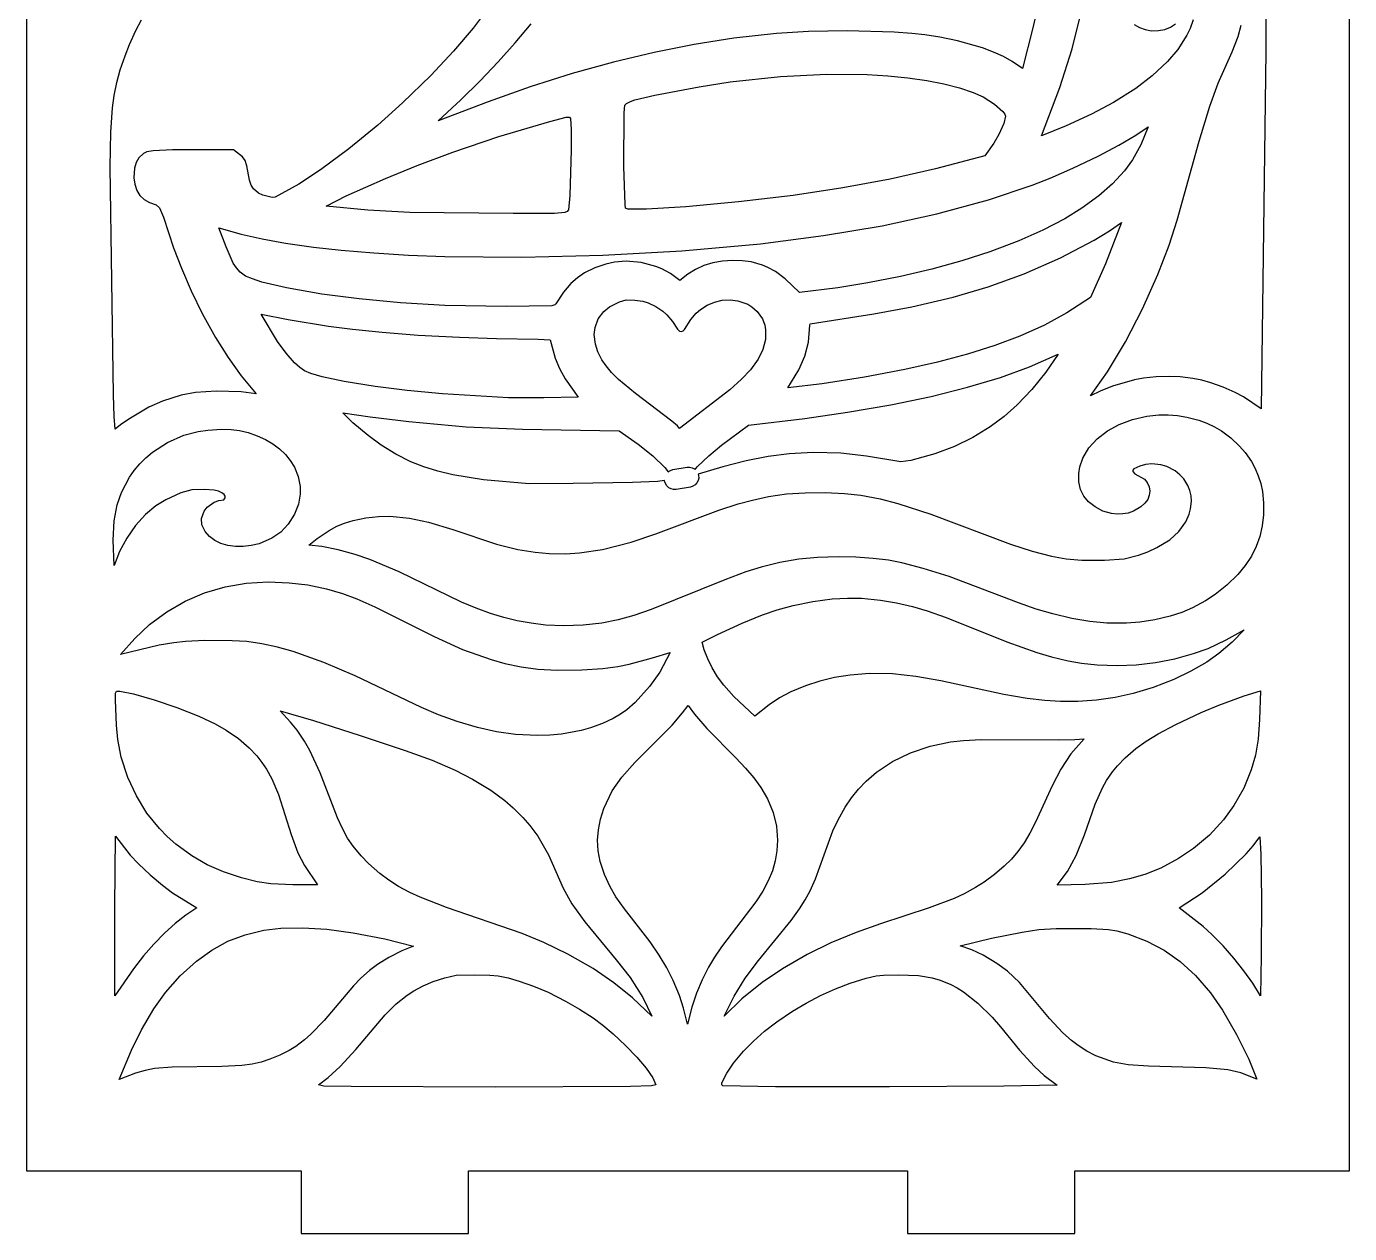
# Model space of a CAD drawing. Header units: millimetres. Extents: x 10 to 410, y 18 to 283.
# Drawn here: x 148 to 211.3, y 157 to 214.7 of the extents above; entities that cross this region are included whole.
import ezdxf

# ---------------------------------------------------------------- set-up
doc = ezdxf.new("R2010")
doc.units = ezdxf.units.MM
doc.layers.add('CUT', color=1, linetype='Continuous')

msp = doc.modelspace()

# ---------------------------------------------------------------- linework, layer by layer
at = {"layer": 'CUT'}
for points in [[(161.134, 160), (161.134, 157), (169.134, 157), (169.134, 160), (190.134, 160), (190.134, 157), (198.134, 157), (198.134, 160), (211.2679, 160), (211.2679, 280), (198.134, 280), (198.134, 283), (190.134, 283), (190.134, 280), (169.134, 280), (169.134, 283), (161.134, 283), (161.134, 280), (148, 280), (148, 160)], [(177.0898, 211.2036), (178.0512, 211.4272), (180.164, 211.8336), (181.6542, 212.0633), (184.0588, 212.3297), (186.2669, 212.4368), (188.1943, 212.4202), (189.1971, 212.3594), (190.1518, 212.2639), (191.0478, 212.1347), (191.8738, 211.9735), (192.619, 211.7817), (193.2721, 211.5612), (193.7553, 211.343), (194.2925, 211.0026), (194.6836, 210.6549), (194.787, 210.5142), (194.8156, 210.4289), (194.7318, 210.0675), (194.499, 209.5468), (194.257, 209.134), (193.8356, 208.5267), (191.4759, 207.9073), (189.3053, 207.4186), (187.0424, 206.9986), (184.6568, 206.6371), (182.0447, 206.3271), (179.526, 206.0834), (177.6423, 205.9725), (176.7495, 205.9868), (176.646, 206.0306), (176.6253, 206.1983), (176.5671, 208.0131), (176.5824, 210.5925), (176.6105, 210.9442), (176.693, 211.0358), (176.8769, 211.1326)], [(170.59, 209.4496), (173.0232, 210.1745), (173.8126, 210.3698), (173.9596, 210.3716), (174.013, 210.3089), (174.0482, 209.7933), (174.0529, 208.8162), (173.9849, 206.6384), (173.9164, 205.9549), (173.8508, 205.874), (173.7389, 205.815), (173.2536, 205.7794), (171.2701, 205.7664), (166.3294, 205.8167), (164.3319, 205.9245), (162.3302, 206.1167), (163.2956, 206.6098), (165.1664, 207.4459), (166.6788, 208.0661), (168.3839, 208.7061)], [(163.0555, 204.0196), (164.6138, 203.8875), (166.2672, 203.7872), (168.0045, 203.7192), (171.6826, 203.6805), (175.5535, 203.7741), (179.3421, 203.9892), (183.1033, 204.3286), (186.1113, 204.714), (188.914, 205.1898), (191.5345, 205.7608), (193.9965, 206.4315), (196.0872, 207.1228), (196.9555, 207.4649), (198.0301, 207.9345), (199.2505, 208.5203), (200.2285, 209.0353), (201.0459, 209.5153), (201.6419, 209.9197), (201.2856, 209.0562), (200.8941, 208.344), (200.5076, 207.8094), (199.9363, 207.1863), (199.2857, 206.6099), (198.4733, 206.0227), (197.6468, 205.5206), (196.608, 204.9811), (195.4615, 204.4717), (194.0718, 203.9451), (192.7262, 203.51), (191.2993, 203.1147), (189.7996, 202.7624), (188.2356, 202.4561), (186.7981, 202.2249), (184.9724, 201.9875), (184.2863, 202.6446), (183.8164, 202.9959), (183.4543, 203.1962), (183.2005, 203.3036), (182.6593, 203.4546), (182.2303, 203.5121), (181.7635, 203.5262), (181.2796, 203.4959), (180.819, 203.4146), (180.3908, 203.2839), (179.9889, 203.1019), (179.6201, 202.8702), (179.248, 202.5752), (178.8027, 202.8984), (178.3811, 203.1227), (178.0994, 203.2401), (177.3981, 203.4277), (176.6804, 203.4846), (176.12, 203.4396), (175.7042, 203.3542), (175.1772, 203.1759), (174.6887, 202.9283), (174.3457, 202.6936), (174.0361, 202.4239), (173.6802, 202.0122), (173.3212, 201.4545), (173.2634, 201.403), (173.1221, 201.3495), (170.9487, 201.3213), (168.0116, 201.3765), (165.8831, 201.5067), (163.9111, 201.6916), (162.1166, 201.9211), (160.434, 202.2109), (159.2494, 202.4952), (158.8054, 202.64), (158.4749, 202.7829), (158.2189, 202.9643), (158.0375, 203.1718), (157.8923, 203.3921), (157.5473, 204.1818), (157.2047, 205.0787), (158.2723, 204.79), (159.2778, 204.5607), (160.3877, 204.3591), (161.7312, 204.1671)], [(185.4787, 200.49), (188.5228, 200.9701), (190.3434, 201.3146), (192.3111, 201.7786), (193.9928, 202.2729), (195.7131, 202.8921), (197.445, 203.6455), (199.0519, 204.4902), (199.7835, 204.9362), (200.3568, 205.3363), (199.604, 203.3578), (198.8794, 201.7611), (197.751, 201.0223), (196.6863, 200.4381), (195.4959, 199.9016), (194.3076, 199.4565), (193, 199.0445), (191.5652, 198.6632), (189.9947, 198.3098), (188.0812, 197.9466), (186.0516, 197.6299), (184.4078, 197.4294), (184.9345, 198.2972), (185.2225, 198.9564), (185.3943, 199.6148), (185.4519, 200.4374)], [(175.607, 201.084), (175.8788, 201.3083), (176.3561, 201.5506), (176.6821, 201.639), (177.0885, 201.6347), (177.4821, 201.5725), (177.7342, 201.495), (178.0929, 201.3276), (178.4228, 201.1022), (178.6237, 200.9215), (178.8915, 200.6083), (179.1366, 200.2393), (179.2271, 200.1512), (179.3139, 200.1225), (179.4018, 200.1578), (179.4659, 200.2247), (179.7748, 200.7089), (180.0313, 201.0068), (180.2274, 201.1766), (180.5521, 201.3856), (180.9041, 201.5361), (181.2731, 201.6245), (181.6488, 201.6473), (182.0211, 201.6013), (182.4909, 201.4298), (182.6924, 201.3071), (182.9449, 201.0866), (183.1885, 200.7338), (183.3004, 200.4316), (183.3407, 200.2152), (183.3354, 199.7526), (183.2111, 199.2624), (182.9874, 198.8015), (182.624, 198.2971), (182.1979, 197.8497), (181.6269, 197.3471), (179.2353, 195.4873), (179.1267, 195.6209), (178.8533, 195.8486), (177.1159, 197.1585), (176.3141, 197.8353), (175.9816, 198.1716), (175.715, 198.4939), (175.5193, 198.7807), (175.327, 199.1546), (175.2066, 199.5225), (175.1537, 199.9935), (175.192, 200.3254), (175.3432, 200.7306)], [(166.7328, 199.9607), (168.702, 199.8523), (170.483, 199.7926), (172.4727, 199.7677), (173.0382, 199.7347), (173.2787, 198.8619), (173.4839, 198.3684), (173.766, 197.8694), (174.3781, 196.9954), (172.7435, 196.9598), (171.0462, 196.9636), (167.8957, 197.1543), (166.21, 197.3085), (164.6715, 197.4953), (163.1956, 197.7323), (162.1325, 197.9637), (161.5906, 198.1231), (161.2966, 198.2447), (161.0658, 198.4016), (160.8103, 198.6378), (160.4127, 199.0989), (160.0058, 199.6453), (159.2274, 200.9659), (160.5077, 200.7111), (162.4503, 200.3913), (163.5856, 200.2377), (165.0064, 200.0936)], [(185.2237, 195.977), (187.2636, 196.2693), (189.3411, 196.6278), (191.2582, 197.0262), (193.007, 197.4626), (194.5803, 197.9355), (195.9712, 198.4435), (197.3271, 199.05), (196.7412, 198.1887), (196.0805, 197.3644), (195.381, 196.63), (194.7475, 196.0695), (194.0798, 195.5707), (193.2543, 195.0639), (192.3742, 194.6351), (191.4352, 194.2814), (190.2886, 193.9621), (189.8044, 193.8915), (188.164, 194.1662), (186.9355, 194.3044), (185.6234, 194.3479), (184.4781, 194.2851), (183.4639, 194.1504), (182.4131, 193.9404), (181.3041, 193.6545), (180.1228, 193.3022), (180.1402, 193.2452), (180.1445, 193.12), (180.1162, 192.9979), (180.0574, 192.8873), (179.9719, 192.7957), (179.8656, 192.7293), (179.7457, 192.6927), (179.0692, 192.5798), (178.944, 192.5755), (178.8219, 192.6038), (178.7113, 192.6626), (178.6197, 192.7481), (178.5533, 192.8544), (178.5167, 192.9743), (178.5158, 193.0007), (178.1716, 192.9626), (176.9754, 192.9152), (174.1505, 192.8595), (172.046, 192.853), (169.8597, 193.0448), (168.3919, 193.2721), (167.6736, 193.4437), (167.0084, 193.6524), (166.3831, 193.9022), (165.6667, 194.2616), (164.9662, 194.6931), (164.3431, 195.1498), (163.6044, 195.7694), (163.1262, 196.2475), (164.4302, 196.0512), (166.2921, 195.8191), (169.033, 195.5759), (171.717, 195.458), (176.3444, 195.3754), (177.2531, 194.7423), (177.9496, 194.1806), (178.5251, 193.6263), (178.688, 193.4256), (178.7913, 193.4902), (178.9112, 193.5268), (179.5877, 193.6397), (179.7129, 193.644), (179.835, 193.6157), (179.9456, 193.5569), (179.972, 193.5322), (180.0799, 193.6615), (180.6308, 194.1905), (181.2365, 194.6869), (182.5252, 195.6556)], [(163.6296, 191.0995), (164.2221, 191.2239), (164.8325, 191.2889), (165.3768, 191.2943), (166.3161, 191.2101), (167.2314, 191.0139), (168.3823, 190.6687), (170.4689, 189.9619), (171.5005, 189.7025), (172.3272, 189.5775), (172.9917, 189.5165), (173.777, 189.5024), (174.4411, 189.5427), (175.5454, 189.711), (176.9086, 190.0622), (178.102, 190.4616), (181.1084, 191.5858), (182.0255, 191.8828), (182.7133, 192.0729), (183.4802, 192.2404), (184.3432, 192.3637), (185.2316, 192.4233), (186.1927, 192.4324), (187.125, 192.3879), (187.9044, 192.2986), (188.8308, 192.1253), (189.672, 191.9103), (191.2502, 191.3962), (195.0561, 189.9629), (196.0966, 189.6296), (197.0196, 189.3918), (197.7115, 189.2533), (198.4626, 189.1926), (199.5441, 189.1917), (200.4925, 189.2656), (201.1697, 189.4343), (201.6206, 189.6015), (202.0553, 189.7999), (202.6764, 190.1708), (203.1116, 190.5629), (203.4411, 191.026), (203.6013, 191.3907), (203.67, 191.6503), (203.7065, 192.0242), (203.6884, 192.2748), (203.6328, 192.5269), (203.5425, 192.7616), (203.3444, 193.0816), (203.1587, 193.2838), (202.9231, 193.4705), (202.5334, 193.6719), (202.242, 193.7587), (201.8127, 193.8022), (201.5146, 193.7733), (201.2376, 193.697), (200.9538, 193.5606), (200.9076, 193.5009), (200.9014, 193.4384), (201.0042, 193.3228), (201.4596, 193.0698), (201.5894, 192.9171), (201.6826, 192.7086), (201.7162, 192.5022), (201.6933, 192.2998), (201.6151, 192.103), (201.4813, 191.9148), (201.2917, 191.7404), (200.9313, 191.5314), (200.6847, 191.4495), (200.4234, 191.4049), (200.1535, 191.3979), (199.8806, 191.4288), (199.4783, 191.5461), (199.0979, 191.7448), (198.7892, 191.9862), (198.5599, 192.2637), (198.4066, 192.5792), (198.3276, 192.9369), (198.3237, 193.3404), (198.3749, 193.6648), (198.5165, 194.0785), (198.8024, 194.5603), (199.1972, 194.9952), (199.6868, 195.3739), (200.2568, 195.687), (200.8916, 195.9255), (201.5763, 196.0808), (202.1496, 196.1394), (202.5892, 196.1422), (203.0334, 196.1079), (203.4854, 196.0341), (204.0577, 195.8893), (204.4457, 195.7492), (204.8068, 195.5784), (205.1486, 195.3734), (205.5878, 195.0402), (206.0051, 194.6468), (206.2749, 194.3398), (206.5757, 193.9142), (206.7586, 193.5804), (206.9061, 193.2321), (207.0189, 192.8667), (207.098, 192.4824), (207.152, 191.9368), (207.1487, 191.3686), (207.09, 190.8324), (206.9751, 190.3253), (206.803, 189.8436), (206.572, 189.3834), (206.2803, 188.941), (205.926, 188.5135), (205.4011, 188.0016), (204.8428, 187.5536), (204.3765, 187.244), (203.7635, 186.9153), (203.2445, 186.6969), (202.6962, 186.5163), (201.9645, 186.3414), (201.2415, 186.2291), (200.595, 186.1768), (199.6688, 186.181), (198.8453, 186.258), (197.9847, 186.4047), (197.078, 186.6226), (196.2811, 186.86), (195.4409, 187.149), (192.1301, 188.4195), (190.8838, 188.8057), (189.8559, 189.0711), (189.2141, 189.1963), (188.481, 189.2838), (187.6648, 189.3369), (186.8149, 189.3545), (185.8223, 189.3278), (184.9396, 189.2476), (184.0201, 189.0888), (183.1366, 188.8694), (182.4051, 188.6365), (181.3948, 188.2633), (177.8661, 186.831), (177.0432, 186.5494), (176.2957, 186.3466), (175.5182, 186.1917), (174.6224, 186.0911), (173.6892, 186.0572), (172.8156, 186.0936), (172.1369, 186.1807), (171.4724, 186.3009), (170.8282, 186.4552), (170.1822, 186.6504), (169.5123, 186.8945), (168.7967, 187.1948), (165.8253, 188.6347), (164.4141, 189.2343), (163.724, 189.4671), (162.9027, 189.6853), (162.1207, 189.847), (161.5059, 189.9149), (161.9078, 190.2306), (162.4767, 190.6124), (162.8367, 190.8149), (163.214, 190.9706)], [(152.9296, 193.1641), (153.1555, 193.488), (153.4157, 193.7961), (153.7072, 194.0858), (154.027, 194.3546), (154.7392, 194.8201), (155.528, 195.1732), (156.2077, 195.3558), (156.6721, 195.4198), (157.3229, 195.456), (157.7878, 195.4441), (158.1922, 195.3976), (158.6092, 195.2958), (159.0357, 195.1484), (159.4283, 194.9679), (159.7847, 194.7563), (160.1031, 194.5159), (160.3814, 194.2487), (160.6177, 193.9568), (160.8102, 193.6421), (160.9955, 193.1899), (161.0916, 192.7131), (161.0946, 192.3539), (161.0064, 191.8725), (160.8129, 191.3919), (160.5142, 190.9181), (160.1606, 190.5422), (159.7343, 190.2439), (159.132, 189.9839), (158.7507, 189.8896), (158.3666, 189.8425), (157.9896, 189.8433), (157.6295, 189.8919), (157.2964, 189.9886), (156.9998, 190.1325), (156.7482, 190.323), (156.5491, 190.5601), (156.39, 190.8895), (156.3661, 191.1929), (156.4986, 191.5399), (156.6464, 191.7323), (156.9724, 191.9689), (157.1959, 192.0507), (157.4344, 192.0888), (157.5081, 192.1757), (157.5052, 192.2642), (157.4561, 192.3408), (157.3458, 192.419), (157.1874, 192.4897), (156.9751, 192.5394), (156.5116, 192.5828), (155.9125, 192.5585), (155.3866, 192.413), (154.6605, 192.077), (154.1887, 191.7937), (153.6914, 191.3739), (153.2202, 190.8492), (152.7981, 190.2508), (152.4502, 189.6127), (152.1879, 188.9433), (152.1495, 190.1483), (152.1989, 191.0696), (152.3368, 191.8418), (152.5466, 192.4282)], [(156.5215, 187.6275), (157.4962, 187.9147), (158.5105, 188.0914), (159.5601, 188.1559), (160.56, 188.1179), (161.4613, 188.0112), (162.343, 187.8263), (163.1155, 187.5955), (163.7913, 187.3455), (164.6632, 186.9691), (167.4985, 185.5387), (168.8491, 184.9318), (170.2186, 184.4427), (170.8746, 184.263), (171.6551, 184.0977), (172.4457, 183.9868), (173.3756, 183.9376), (174.5632, 183.9515), (175.5554, 184.0207), (176.2856, 184.1168), (176.8244, 184.2286), (177.935, 184.5186), (178.7822, 184.7844), (178.2864, 183.8389), (177.7941, 183.1533), (177.1026, 182.3979), (176.7032, 182.0476), (176.4002, 181.831), (176.0563, 181.6294), (175.543, 181.3889), (174.9785, 181.1851), (174.5289, 181.059), (173.5843, 180.8843), (173.0225, 180.8333), (172.4402, 180.8163), (171.3887, 180.8676), (170.4735, 180.9923), (169.5652, 181.1901), (168.5904, 181.4778), (167.7087, 181.7991), (166.8869, 182.1443), (163.7259, 183.6585), (162.2247, 184.3078), (160.7585, 184.8237), (160.004, 185.0315), (159.2564, 185.1965), (158.5385, 185.3035), (157.8363, 185.3428), (156.5221, 185.3492), (155.5976, 185.3097), (155.0399, 185.2512), (154.344, 185.1339), (152.5001, 184.6816), (153.1785, 185.456), (153.8777, 186.1172), (154.708, 186.7273), (155.5907, 187.2312)], [(184.6694, 187.0267), (185.6087, 187.2195), (186.5322, 187.3413), (187.2634, 187.3846), (187.9368, 187.3717), (188.8429, 187.2833), (189.5987, 187.1572), (190.3744, 186.9743), (191.063, 186.7707), (191.9716, 186.4562), (194.884, 185.2955), (196.3148, 184.7885), (197.0212, 184.5799), (197.8134, 184.3908), (198.4496, 184.2787), (199.2041, 184.1929), (200.1551, 184.1526), (201.066, 184.1921), (201.9947, 184.3039), (202.9168, 184.4835), (203.8028, 184.7261), (204.5002, 184.9748), (205.3722, 185.3874), (206.2213, 185.8605), (205.6539, 185.2777), (205.0152, 184.7359), (204.4375, 184.3271), (203.6839, 183.8838), (202.8587, 183.488), (201.8837, 183.1056), (200.9184, 182.8166), (200.0675, 182.635), (199.1675, 182.5075), (198.2728, 182.4374), (197.4491, 182.4351), (196.6937, 182.485), (195.8565, 182.5873), (194.7313, 182.7785), (191.7181, 183.4214), (190.531, 183.6398), (189.4203, 183.7682), (188.3145, 183.7793), (187.382, 183.7023), (186.6372, 183.5857), (185.9338, 183.4163), (185.2462, 183.1882), (184.5469, 182.8942), (184.0097, 182.6126), (183.5143, 182.2862), (182.8372, 181.7314), (181.8273, 182.6833), (181.3533, 183.2156), (181.0431, 183.6238), (180.7835, 184.0501), (180.5823, 184.4796), (180.4141, 184.9101), (180.316, 185.2741), (181.0488, 185.6489), (182.2278, 186.1766), (183.2006, 186.575), (183.9009, 186.8159)], [(152.85, 178.8101), (152.5284, 179.7843), (152.3652, 180.6217), (152.2992, 181.303), (152.2508, 182.504), (152.2586, 182.8317), (152.307, 182.9398), (152.4674, 182.9364), (153.1106, 182.7982), (154.1082, 182.5258), (155.1933, 182.1572), (156.2415, 181.7392), (157.0163, 181.3773), (157.5539, 181.0726), (158.1394, 180.6642), (158.652, 180.2198), (159.0123, 179.8355), (159.2549, 179.5287), (159.4751, 179.2047), (159.7348, 178.7441), (160.0562, 177.9862), (160.6657, 176.0714), (160.984, 175.2092), (161.2941, 174.6038), (161.9221, 173.6723), (160.7308, 173.6687), (159.6778, 173.7178), (159.0261, 173.8221), (158.2906, 174.0036), (157.4228, 174.2909), (156.6449, 174.6366), (155.9146, 175.0537), (155.1386, 175.6194), (154.7329, 175.9798), (154.3552, 176.3666), (153.7628, 177.1053), (153.2602, 177.9208)], [(199.4534, 178.3128), (199.6488, 178.6562), (199.9362, 179.0759), (200.1761, 179.369), (200.5347, 179.7406), (201.0558, 180.1924), (201.5455, 180.5457), (202.1186, 180.8977), (202.9589, 181.344), (204.1676, 181.9139), (205.0215, 182.2695), (206.2233, 182.7136), (207.013, 182.9487), (206.9693, 181.5713), (206.8978, 180.6414), (206.7704, 179.8775), (206.5661, 179.1677), (206.2098, 178.2967), (205.7359, 177.4586), (205.2403, 176.782), (204.5684, 176.0542), (203.8077, 175.4063), (203.0943, 174.9253), (202.238, 174.4711), (201.4732, 174.1722), (200.7523, 173.964), (199.8909, 173.7826), (198.6231, 173.6886), (197.282, 173.6578), (197.7747, 174.3159), (198.1934, 175.0816), (198.5938, 176.0557), (199.102, 177.5289)], [(175.3132, 175.8009), (175.3477, 176.3057), (175.4482, 176.8137), (175.6152, 177.3282), (176.0128, 178.1631), (176.4622, 178.8173), (177.0894, 179.5143), (178.882, 181.3108), (179.3779, 181.8892), (179.6371, 182.2532), (179.9439, 181.825), (180.5279, 181.1505), (181.9268, 179.7513), (182.391, 179.2543), (182.7863, 178.7816), (183.116, 178.328), (183.4411, 177.7794), (183.7127, 177.1341), (183.8668, 176.483), (183.9142, 175.8048), (183.8865, 175.3032), (183.8051, 174.8178), (183.6672, 174.3398), (183.4691, 173.8604), (183.2072, 173.3715), (182.8779, 172.8652), (181.2408, 170.7056), (180.8999, 170.2085), (180.6149, 169.7325), (180.3162, 169.1367), (180.0479, 168.4867), (179.8235, 167.8179), (179.6149, 167.0036), (179.4248, 167.7717), (179.2275, 168.3847), (178.9298, 169.1004), (178.6215, 169.6992), (178.2549, 170.3074), (177.8216, 170.9408), (176.6037, 172.5211), (176.19, 173.0998), (175.905, 173.5791), (175.6452, 174.1605), (175.441, 174.7861), (175.3443, 175.2955)], [(168.4963, 179.159), (169.3358, 178.7288), (170.2109, 178.1921), (170.8765, 177.6985), (171.2791, 177.3504), (171.7383, 176.892), (172.072, 176.5054), (172.4491, 175.9954), (172.966, 175.1123), (173.6661, 173.5109), (174.0735, 172.7666), (174.693, 171.901), (176.204, 170.0944), (176.8638, 169.2361), (177.4787, 168.2804), (177.9087, 167.3881), (176.9876, 168.2661), (176.0866, 168.9947), (175.1007, 169.6686), (173.8887, 170.3627), (172.7478, 170.9173), (171.711, 171.3496), (168.0919, 172.596), (166.831, 173.081), (166.3323, 173.3066), (165.7981, 173.5896), (165.3304, 173.889), (164.8943, 174.2224), (164.3579, 174.6988), (164.0031, 175.057), (163.6242, 175.5139), (163.357, 175.9117), (163.1084, 176.3611), (162.8664, 176.8827), (162.0475, 179.0261), (161.555, 180.0937), (161.2939, 180.5488), (160.942, 181.0645), (160.6274, 181.4556), (160.1347, 181.9904), (161.7184, 181.5256), (163.9548, 180.8181), (166.114, 180.1003), (167.407, 179.6307)], [(184.9705, 172.5289), (185.2392, 172.9571), (185.4696, 173.3857), (185.7243, 173.9564), (186.5663, 176.2569), (186.8079, 176.7787), (187.1499, 177.3839), (187.4556, 177.8308), (187.7898, 178.2444), (188.1527, 178.6252), (188.6468, 179.0552), (189.4146, 179.5716), (190.2719, 179.9886), (191.2197, 180.3061), (192.1802, 180.5112), (192.8011, 180.579), (193.6535, 180.6159), (197.3735, 180.6005), (198.127, 180.6156), (198.5764, 180.653), (197.9472, 179.9381), (197.4549, 179.2014), (197.0452, 178.4136), (196.2586, 176.6686), (195.9828, 176.1457), (195.7021, 175.6842), (195.4096, 175.2739), (195.098, 174.9038), (194.7597, 174.5631), (194.2873, 174.1624), (193.7914, 173.7997), (193.3885, 173.5431), (192.8463, 173.2495), (192.3588, 173.0257), (191.1621, 172.5718), (188.8461, 171.8133), (187.6756, 171.4001), (186.4695, 170.9004), (185.3329, 170.3458), (184.1476, 169.6619), (183.1843, 169.0048), (182.2147, 168.2179), (181.3703, 167.3986), (181.8384, 168.3519), (182.3652, 169.2091), (182.999, 170.053), (184.5642, 171.9659)], [(153.9142, 174.1518), (154.5103, 173.6495), (154.9856, 173.2911), (156.1451, 172.5666), (155.6243, 172.2166), (155.1115, 171.8194), (154.598, 171.3587), (154.0887, 170.8403), (153.5908, 170.2719), (153.1139, 169.664), (152.232, 168.3593), (152.2211, 172.6008), (152.2634, 175.993), (152.9583, 175.0988), (153.353, 174.6814)], [(206.9818, 175.9659), (207.0281, 175.1376), (207.0509, 172.9879), (207.0423, 170.2836), (207.0033, 168.3661), (206.6397, 168.9698), (206.2182, 169.5659), (205.7391, 170.1677), (205.2226, 170.7522), (204.6889, 171.2966), (204.2629, 171.6875), (203.1232, 172.58), (204.2275, 173.2931), (205.323, 174.1805), (206.3243, 175.1485), (206.6556, 175.5313)], [(155.3503, 169.3153), (156.1243, 170.023), (156.8573, 170.5522), (157.6294, 170.9726), (158.4537, 171.2871), (159.3437, 171.4985), (160.169, 171.5991), (161.2158, 171.6239), (162.3651, 171.5507), (163.6289, 171.3812), (165.137, 171.0921), (166.5124, 170.7476), (165.9483, 170.5093), (165.3264, 170.1912), (164.7853, 169.8667), (164.41, 169.5845), (163.9894, 169.2107), (163.6325, 168.8398), (162.2404, 167.191), (161.5994, 166.5258), (161.2917, 166.2556), (160.881, 165.9489), (160.5649, 165.7529), (160.1203, 165.527), (159.6357, 165.3319), (159.2185, 165.1985), (158.7867, 165.1008), (158.2937, 165.0334), (157.3398, 164.9788), (154.9754, 164.9534), (154.124, 164.8834), (153.6808, 164.7942), (153.2208, 164.6654), (152.4289, 164.36), (153.0271, 165.7738), (153.5035, 166.7422), (154.0987, 167.7493), (154.6563, 168.5261)], [(198.9138, 171.5877), (199.7479, 171.5449), (200.145, 171.4669), (200.6591, 171.3237), (201.5769, 170.9849), (202.4069, 170.551), (203.1737, 170.0052), (203.9011, 169.3303), (204.6122, 168.5088), (205.1984, 167.6751), (205.8633, 166.5173), (206.4522, 165.3331), (206.8278, 164.3811), (206.0722, 164.6852), (205.4468, 164.8341), (204.3916, 164.9233), (201.661, 165.0005), (200.676, 165.0591), (199.9786, 165.2005), (199.1391, 165.5002), (198.7033, 165.7221), (198.2852, 165.9908), (197.9762, 166.228), (197.5622, 166.5985), (196.9153, 167.2869), (195.4908, 168.9988), (194.9061, 169.5461), (194.4082, 169.913), (193.7461, 170.3108), (193.2113, 170.5635), (192.6452, 170.7535), (194.1518, 171.1152), (195.6156, 171.4127), (196.4129, 171.5301), (197.2319, 171.5818)], [(165.6808, 167.9769), (166.2021, 168.3943), (166.5227, 168.6037), (166.9709, 168.8441), (167.4553, 169.0491), (167.9985, 169.2333), (168.5495, 169.3465), (169.4214, 169.3677), (170.1655, 169.3544), (170.5607, 169.3185), (171.0402, 169.2215), (171.5655, 169.0702), (172.2466, 168.8281), (172.9413, 168.533), (173.7732, 168.1183), (174.4483, 167.7298), (175.0922, 167.3097), (175.5664, 166.9554), (176.0515, 166.5487), (176.643, 165.9973), (177.1817, 165.4353), (177.629, 164.9029), (177.9456, 164.4426), (178.1021, 164.1153), (177.8829, 164.0604), (176.8861, 164.0349), (170.4365, 164), (163.5219, 164.0249), (162.2259, 164.0527), (161.9663, 164.103), (162.4346, 164.4565), (163.0043, 164.9849), (163.7532, 165.796), (165.1535, 167.4566)], [(182.2928, 165.725), (182.7669, 166.203), (183.2977, 166.6695), (183.878, 167.119), (184.6286, 167.6282), (185.2903, 168.0211), (185.977, 168.3795), (186.6807, 168.6982), (187.394, 168.9721), (188.1527, 169.2111), (188.6332, 169.3251), (188.9876, 169.3597), (189.6982, 169.3709), (190.6595, 169.3309), (191.3145, 169.2186), (191.6875, 169.1086), (192.2054, 168.9028), (192.5126, 168.7499), (192.8088, 168.5567), (193.4883, 168.0113), (194.1786, 167.3461), (194.584, 166.8905), (195.4869, 165.7626), (196.2012, 164.9929), (196.6722, 164.5604), (197.28, 164.0958), (194.737, 164.0402), (189.2693, 164.0093), (183.8134, 164.0166), (181.2982, 164.0617), (181.2447, 164.1076), (181.2518, 164.2), (181.4876, 164.6618), (181.8098, 165.1445)]]:
    msp.add_lwpolyline(points, close=True, dxfattribs=at)
for points in [[(196.4039, 215.8884), (196.1246, 214.6432), (195.624, 212.7022), (195.1413, 213.0345), (194.7157, 213.2715), (194.2405, 213.4891), (193.7165, 213.6873), (192.5222, 214.026), (191.6811, 214.1979), (190.9545, 214.3138), (190.3381, 214.3846), (189.4989, 214.4395), (187.2401, 214.5006), (185.3909, 214.4815), (183.8606, 214.3787), (181.8331, 214.1495), (179.935, 213.8519), (178.0167, 213.4716), (176.0732, 213.0075), (174.0991, 212.4584), (172.0891, 211.8232), (170.0839, 211.1175), (167.6919, 210.1995), (168.7746, 211.2112), (169.6931, 212.1147), (170.5594, 213.0194), (171.3725, 213.925), (172.1345, 214.8335)], [(169.8452, 215.2676), (169.3552, 214.6296), (168.4215, 213.527), (167.3422, 212.3764), (165.9875, 211.0565), (164.798, 209.9939), (163.4159, 208.8697), (162.0669, 207.8673), (161.0202, 207.1763), (159.8905, 206.5459), (159.7497, 206.5364), (159.3051, 206.6523), (159.0933, 206.7495), (158.8624, 206.947), (158.7506, 207.1274), (158.6649, 207.3612), (158.535, 208.046), (158.458, 208.3007), (158.3372, 208.475), (157.8963, 208.8109), (154.9763, 208.8122), (154.0527, 208.7741), (153.7523, 208.7125), (153.5932, 208.6363), (153.3773, 208.4348), (153.2491, 208.2112), (153.1724, 207.9372), (153.1381, 207.4809), (153.178, 207.1703), (153.2795, 206.8701), (153.4239, 206.6327), (153.6261, 206.4373), (153.8792, 206.299), (154.2035, 206.1907), (154.3545, 206.0387), (154.5475, 205.5928), (155.0391, 204.1324), (155.408, 203.163), (155.8835, 202.0668), (156.4087, 200.9971), (157.0474, 199.8467), (157.6479, 198.8894), (158.2693, 198.0118), (158.9771, 197.1435), (158.2663, 197.2459), (157.0687, 197.2727), (156.0858, 197.2115), (155.4017, 197.0776), (154.5115, 196.7982), (153.8518, 196.5143), (152.8874, 195.9345), (152.5031, 195.6713), (152.2484, 195.4602), (152.1978, 196.0616), (152.16, 197.0944), (152, 207.9958), (152.0283, 209.6621), (152.1134, 210.8203), (152.1951, 211.4061), (152.3219, 212.0306), (152.4861, 212.6337), (152.7128, 213.3144), (152.9269, 213.8596), (153.2284, 214.5196), (153.4955, 215.0286)], [(203.7884, 215.0345), (203.6492, 214.6192), (203.4928, 214.292), (203.0511, 213.6118), (202.5577, 213.0335), (201.8247, 212.3467), (201.0466, 211.7562), (199.9827, 211.085), (198.9309, 210.517), (197.7137, 209.9616), (196.5308, 209.4824), (197.4093, 211.7969), (198.0011, 213.6451), (198.3926, 215.1984)], [(207.2679, 215.5996), (207.2666, 213.5385), (207.0401, 196.4333), (206.1961, 197.0035), (205.8009, 197.2123), (205.2274, 197.467), (204.6389, 197.6784), (204.2065, 197.7994), (203.7799, 197.884), (203.1632, 197.9544), (202.6762, 197.9761), (202.0278, 197.9632), (201.4089, 197.9029), (200.9801, 197.8261), (199.9353, 197.5092), (199.3381, 197.2733), (198.8868, 197.0563), (199.7001, 198.2089), (200.5509, 199.6365), (201.3695, 201.2192), (202.1006, 202.8545), (202.6369, 204.2579), (203.0331, 205.4505), (204.0702, 209.2333), (204.5808, 210.9068), (204.9835, 212.0016), (205.661, 213.4967), (205.9411, 214.2394), (206.0802, 214.7694)], [(200.9764, 214.8092), (201.2221, 214.6602), (201.495, 214.5616), (201.803, 214.5125), (202.13, 214.5148), (202.4307, 214.5687), (202.703, 214.6749), (202.9405, 214.8379)]]:
    msp.add_lwpolyline(points, dxfattribs=at)

doc.saveas('drawing.dxf')
